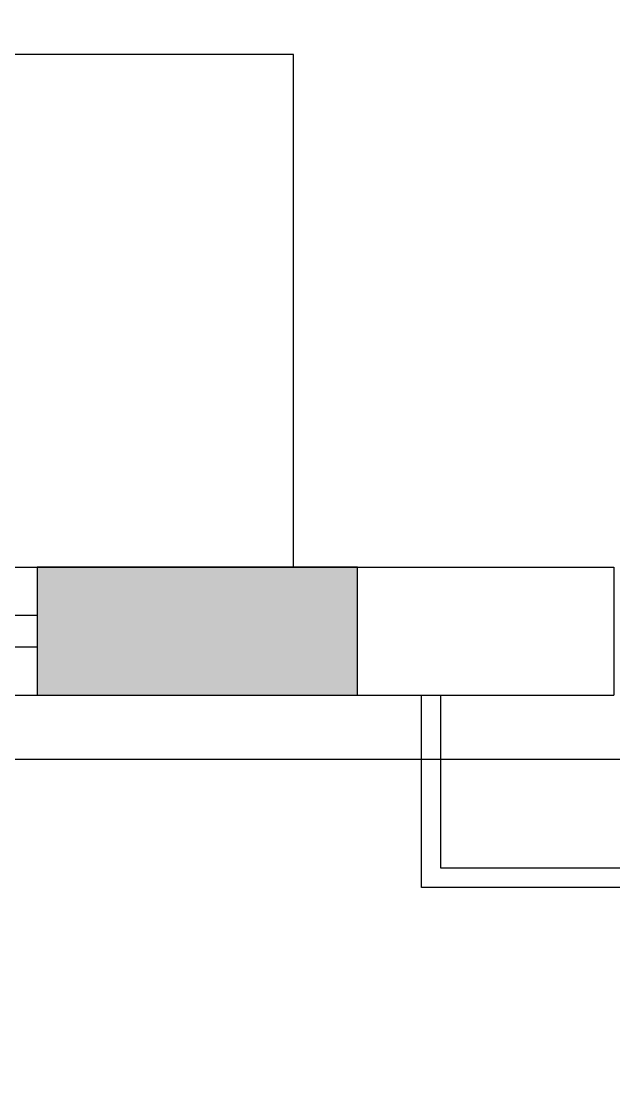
# Model space of a CAD drawing. Header units: metres. Extents: x -658 to -58, y -713 to -118.
# Drawn here: x -75.476 to -74.551, y -133.549 to -131.899 of the extents above; entities that cross this region are included whole.
import ezdxf

# ---------------------------------------------------------------- set-up
doc = ezdxf.new("R2010")
doc.units = ezdxf.units.M
doc.header["$LTSCALE"] = 100
doc.layers.add('plan', color=8, linetype='Continuous')

# ---------------------------------------------------------------- blocks, each defined once
blk = doc.blocks.new('*U118')
blk.add_lwpolyline([(3.95, 0.025), (4, 0.025), (4, -0.025), (3.95, -0.025)], close=True)
blk = doc.blocks.new('GREGRERGREGRE')
h = blk.add_hatch(color=256)
h.dxf.hatch_style = 1
h.paths.add_polyline_path([(-193.7048, -132.9512), (-193.7048, -132.7512), (-194.2048, -132.7512), (-194.2048, -132.9512)])
blk.add_lwpolyline([(-193.7048, -132.9512), (-193.7048, -132.7512), (-194.2048, -132.7512), (-194.2048, -132.9512)], close=True)
blk = doc.blocks.new('A$Cc2be8e3e')
at = {"layer": 'plan'}
for p, q in [((-5.6028, 16.5095), (-6.1876, 16.5095)), ((-5.6028, 15.7095), (-5.6028, 16.5095)), ((-10.0028, 15.7095), (-6.0028, 15.7095)), ((-6.0028, 15.7095), (-5.1028, 15.7095)), ((-6.0028, 15.7095), (-6.0028, 15.5095)), ((-5.1028, 15.7095), (-5.1028, 15.5095)), ((-10.0028, 15.5095), (-6.0028, 15.5095)), ((-6.0028, 15.5095), (-5.1028, 15.5095))]:
    blk.add_line(p, q, dxfattribs=at)
blk.add_lwpolyline([(-1.8028, 1.2095), (-1.4028, 1.2095), (-1.4028, 4.2095), (-1.7028, 4.2095), (-1.7028, 12.5595), (-1.4028, 12.5595), (-1.4028, 16.4595), (-1.7028, 16.4595), (-1.7028, 21.4095), (-11.1028, 21.4095), (-11.1028, 15.4095), (-2.1028, 15.4095), (-2.1028, 12.5595), (-2.0028, 12.5595)], dxfattribs=at)
at = {"layer": 'plan', "ltscale": 0.05}
blk.add_lwpolyline([(-3.7028, 15.5095), (-3.7028, 15.2095), (-5.4028, 15.2095), (-5.4028, 15.5095)], dxfattribs=at)
at = {"layer": 'plan', "ltscale": 0.4}
blk.add_lwpolyline([(-3.7328, 15.5095), (-3.7328, 15.2395), (-5.3728, 15.2395), (-5.3728, 15.5095)], dxfattribs=at)
at = {"layer": 'plan'}
for name, p in [('GREGRERGREGRE', (188.202, 148.4607)), ('*U118', (-10.0028, 15.6095))]:
    blk.add_blockref(name, p, dxfattribs=at)

msp = doc.modelspace()

# ---------------------------------------------------------------- block references
at = {"layer": 'plan'}
msp.add_blockref('A$Cc2be8e3e', (-69.4477, -148.4607), dxfattribs=at)

doc.saveas('drawing.dxf')
